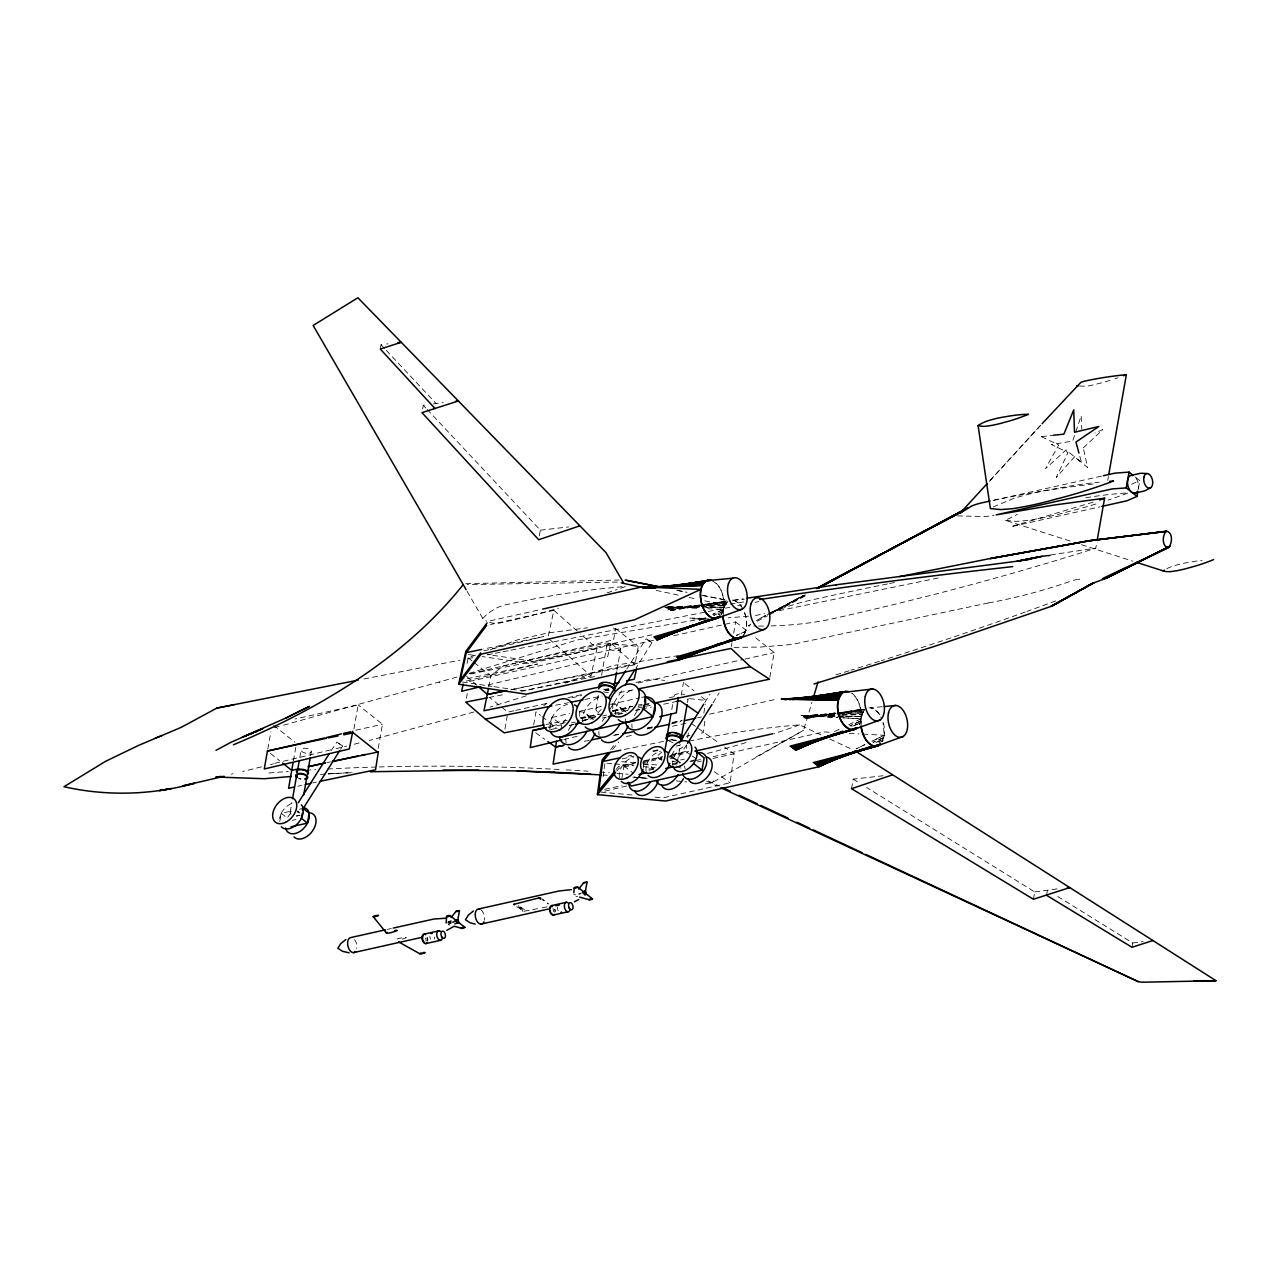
<?xml version="1.0" encoding="UTF-8"?>
<svg xmlns="http://www.w3.org/2000/svg" width="1280" height="1280" viewBox="0 0 1280 1280"><rect width="100%" height="100%" fill="white"/><g stroke="black" fill="none" stroke-linecap="round" stroke-linejoin="round"><path stroke-width="0.75" stroke-dasharray="5 3.75" d="M861.008 726.096C861.792 714.64 861.488 701.12 851.808 693.184A19.568 11.328 77.4 0 1 861.072 711.536L861.04 718.816A19.568 11.328 77.4 0 1 859.248 724.848L862.832 712.784L866.128 708.928M883.328 722.992A19.568 11.328 77.4 0 1 882.48 741.312L878.768 742.704L882.48 741.312L884.272 735.28L882.992 722.416M723.008 616.416C725.136 603.936 724.544 586.416 711.2 580.336M722.208 613.28L718.576 614.736L722.208 613.28A19.568 11.328 77.4 0 0 723.52 609.376L724.032 602.32A19.568 11.328 77.4 0 0 715.808 582.912M426.032 941.136L425.76 937.968M704.832 721.152L703.344 732.656L697.584 733.84M603.104 776.576L603.888 770.752M604.16 768.816L604.96 763.008M690.56 754.816L685.824 751.44L686.608 745.632M687.68 737.872L688.464 732.064M655.104 797.152L662.848 797.888L730.112 782.832L734.08 753.76L724.592 747.04M267.792 749.12L270.832 731.824M279.792 821.536L281.232 813.312A14.896 9.856 -51.5 0 1 292.032 803.344M293.424 760.768L295.792 747.312M290.176 812.208L291.872 802.528M299.808 757.536L301.184 749.728M380.288 349.04L381.04 344.752L383.136 344.48M310.608 755.744L311.296 751.84A5.168 2.464 10 0 0 304.368 748.224A5.168 2.464 10 0 0 303.056 752.304A5.168 2.464 10 0 0 311.296 751.84M353.92 729.072L358.192 704.912L295.12 719.008M422.64 408.976L423.28 405.312L427.04 404.72M378.208 748.4L382.464 724.24L358.192 704.912M467.104 663.536L468.128 657.792L475.536 655.104M466.416 698.352L467.408 692.72M488.736 686.992L490.72 675.776L503.28 665.984L606.176 642.976L638.208 646.432L634.992 664.704L510.592 689.872M504.928 729.072L507.248 715.872M539.36 535.904L540.368 530.176L427.2 409.488M533.664 724.912L535.968 711.792L540.496 715.392M555.712 728.48L549.872 729.776L552.064 717.424A18.64 12.336 -51.5 0 1 567.52 704.384M560.784 730.4L561.712 725.104L552.064 717.424L549.84 723.856L549.872 729.776M601.6 675.152L606.8 645.632M596 708.848L598.384 695.328M634.992 664.704L612.752 644.656L615.616 628.448L611.952 628.064M616.944 670.192L620.768 648.56A7.152 3.392 10 0 0 611.2 643.536A7.152 3.392 10 0 0 609.376 649.184A7.152 3.392 10 0 0 620.768 648.56M621.856 778.304L624.032 765.936L635.456 763.392M671.76 709.584L673.152 701.728M681.216 695.28L683.472 682.464M687.456 702.672L688.16 698.736A7.152 3.392 10 0 1 685.36 700.608M677.36 761.952L680.416 744.56M703.84 713.088L705.424 704.048M731.328 646.528L731.984 642.752M733.664 633.28L735.664 621.904L673.472 635.808M769.808 677.312L774.176 652.56L754.144 636.624M851.52 788.688L853.2 779.152L883.104 775.744M1033.408 899.248L1034.704 891.92L866.624 787.488M771.04 625.904A228.688 108.768 10 0 0 833.616 618.576A3022.864 1437.744 10 0 0 1095.776 548.192L1096.8 542.432M1107.728 480.448L1108.416 476.528M1046.544 895.28L1047.456 890.112M1138.368 488.512L1139.76 480.624L1134.416 476.368A9.12 5.28 77.4 0 1 1137.824 490.416M1131.984 947.28L1132.736 943.008L1055.776 895.264M548.288 635.984L553.872 610.336L490.464 624.528M494.064 686.656L523.728 691.008L590.992 675.968L596.976 648.496L580.624 634.016M705.344 783.856L712.032 782.656L803.584 730.256L811.92 702.4M1075.808 431.76L1081.184 415.808L1081.808 429.456M1074.544 435.504L1072.64 441.12L1051.408 444.544L1068.048 452.464L1056.32 477.408L1074.688 456.672L1087.6 467.584L1083.456 448.608M279.472 818.448L281.232 813.312L292.192 810.848A5.168 2.464 10 0 0 291.104 814.192M721.28 614.896L725.744 603.84L729.36 600.672M743.888 634.912C747.728 627.696 747.232 618.736 743.904 611.408M331.248 750.544L336.816 742.096L342.688 745.952L340.56 749.312M626.752 669.104L646.144 638.784L652.016 642.64L636.08 667.872M609.504 709.936L622.256 689.744M686.464 744.976L676.64 760.16L670.784 756.304L676.096 747.888M704.784 702.464L710.096 694.064M713.024 702.912L719.152 692.864M1041.52 436.672L1053.6 435.216M610.64 749.52L615.472 743.632M612.656 749.44L618.832 741.92M616.08 769.488L618.56 766.496L635.856 762.624M616.768 771.056L619.184 768.112L632.784 765.072M1039.984 425.968L988.592 482.128L1040.72 425.216M713.696 780.976L712.032 782.656A1198.64 570.096 10 0 0 706.32 781.984M1083.296 447.888L1102.8 429.6L1094.96 433.04M543.824 705.68L546.96 703.232M1070.08 541.056L1005.504 520.368L1017.312 514.352M756.272 756.8L803.584 730.256M770.656 613.184L803.984 595.424M770.992 612.72L804.272 595.04M761.04 617.952L769.856 613.28M771.616 612.352L803.344 595.568M767.488 614.592L804.288 595.104M993.28 506.944L1014.496 498.096A421.92 279.248 -51.5 0 1 1057.024 488.432L1063.408 487.216A584.992 387.184 -51.5 0 1 1099.296 482.192M757.104 621.28L767.664 615.728M769.424 614.8L806.352 595.392M884.272 735.28L871.936 741.232L884.272 735.28L860.88 733.984M834.576 731.536L841.632 728.144M848.688 724.752L861.04 718.816L839.568 717.6L861.04 718.816M723.52 609.376L712.768 614.32L723.52 609.376L707.744 608.752M1131.472 484.256L1139.76 480.624M988.464 602.928C1015.632 597.984 1045.424 590.288 1072.72 580.432M852.64 726.112L860.032 723.04L850.992 726.736M875.872 742.592L883.264 739.504L876.032 742.464M490.368 649.712L518.176 639.616L547.808 632.992L587.408 627.776M569.696 725.744L573.408 724.4M582.672 721.024L597.504 715.648M456.992 677.04L281.424 725.776M1093.04 502.16L1011.056 526.704L1099.968 506.832M565.312 683.088L612.768 665.536M526.304 695.824L490.096 707.088M273.504 763.76L270.432 764.704M469.088 673.36L576.672 640.064L699.968 619.296M439.92 682.176L439.072 682.432M231.312 774.192L233.024 773.712M274.848 763.328L334.288 749.04M473.888 711.984L369.248 740.496M261.504 766.848L242.624 771.504M274.272 727.584L279.632 726.224M1073.424 580.352L1077.44 579.44M354.208 744.208L359.84 742.832M663.68 704.208L676.496 701.52M671.488 723.84L680.784 721.568M469.776 673.872L611.36 640.368L607.728 656.512L484.512 685.76M565.184 722.656L548.16 726.784M581.232 718.768L600.8 714.032M612.032 711.296L632.752 706.272M669.296 697.824L674.848 696.48M563.808 739.488L578.784 735.856M336.064 748.608L346.72 746.032M483.824 650.832L543.52 636.56L483.664 649.024M466.272 681.072L537.52 664.032L466.096 678.928M672.096 722.96L681.216 720.784M686.368 736.256L689.904 735.408M622.288 758.896L633.84 756.16M653.088 751.6L658.864 750.224M676.176 746.112L680.032 745.2L676.176 746.016M604.832 791.168L627.92 785.696M1101.472 476.144L991.792 500.672A872.08 414.784 10 0 1 1096.384 483.648M490.192 620.832L540.688 609.536M651.936 634.8L533.472 661.296L487.088 654.48M596.976 648.496L529.712 663.536L482.256 656.56M469.408 681.456L654.032 640.16M355.712 730.224L382.464 724.24M567.952 697.664L581.536 694.624M604.832 689.408L608.72 688.544M635.904 682.464L651.44 678.992L664.624 680.416M513.744 710.8L507.92 712.112L489.424 697.392M515.696 710.368L546.784 703.408M572.048 697.76L581.776 695.584M605.088 690.368L608.976 689.504M638.128 682.992L743.088 659.52M745.024 659.088L774.176 652.56M552.064 717.424L569.584 713.504M579.312 711.328L600.736 706.544M610.464 704.352L639.68 697.824M641.616 697.392L645.52 696.528M612.336 710.768L632.704 706.224M571.456 722.928L575.344 722.064M583.136 720.32L594.816 717.712A18.64 12.336 -51.5 0 1 601.488 709.248M602.608 715.968L606.496 715.088M614.288 713.344L627.92 710.304M637.648 708.128L643.488 706.816M645.44 706.384L655.168 704.208M569.344 725.424L573.248 724.56M602.448 718.032L606.336 717.152M618.032 714.544L623.872 713.232M635.552 710.624L639.44 709.76M297.84 786.24L301.552 785.408M312.688 782.928L316.4 782.096M647.264 728.096L653.088 726.8M672.512 722.448L682.208 720.272M709.408 714.192L777.376 698.992M299.488 809.216L303.136 808.4M626.384 736.56L632.144 735.264M672.496 726.24L685.952 723.232M296.432 816.096L300.08 815.28M292.272 820.32L295.92 819.504M643.536 760.896L662.752 756.608M672.368 754.464L685.824 751.44M643.088 761.68L662.128 757.424M669.76 755.712L688.8 751.456M642.496 762.896L661.904 758.56M669.68 756.816L687.152 752.912M648.928 770.224L654.64 768.944M673.696 764.688L677.504 763.824M690.848 760.848L696.56 759.568M689.84 761.888L693.712 761.024M695.664 760.592L701.488 759.296M713.136 756.688L823.84 731.92L829.696 732.256M697.568 761.92L701.424 761.072M712.944 758.496L734.08 753.76M387.456 929.36L391.28 928.512M755.408 615.536L764.448 613.648M627.888 756.176L631.76 755.36M652.992 750.896L658.784 749.68M604.592 789.328L621.968 785.664M938.176 578L768.192 612.88M637.856 663.152L511.12 689.6M988.272 602.976L791.792 644.496L760.384 647.072L732.08 647.408M614.864 734.832L618.48 734.096M647.328 728.176L653.088 726.992M672.176 739.648L622.528 749.84M326.864 762.656L330.512 761.92M545.952 724.56L567.2 720.352M548.368 727.424L561.712 724.784M612.752 644.656L575.136 653.248L469.84 674.064M488.976 697.504L505.28 694.272M521.088 691.136L594.688 676.576M555.6 705.232L568.432 702.704M584.832 699.456L602.144 696.032M619.44 692.608L634.816 689.552M580.144 717.792L599.008 714.064M613.312 711.248L628.576 708.224M638.128 706.336L641.936 705.584M643.856 705.2L649.568 704.064M581.888 720.784L592.704 718.64M616.944 713.856L624.576 712.352M636.016 710.08L639.84 709.328M641.744 708.96L651.296 707.072M697.568 717.824L701.328 717.072M584.272 741.328L591.68 739.856M613.552 735.536L618.848 734.496M647.152 728.928L652.784 727.808M364.016 678.976L460 660.176M467.824 658.64L473.712 657.488M487.424 654.8L493.312 653.648M495.264 653.264L501.152 652.112M503.104 651.728L508.992 650.576M510.944 650.192L706.352 611.888M708.304 611.504L729.872 607.28M737.712 605.744L741.632 604.976M754.976 602.352L758.8 601.6M518.448 905.696A34.784 13.504 86.8 0 0 520.112 908.56A24.896 9.664 86.8 0 0 521.856 910.928A6.656 2.592 86.8 0 0 522.928 911.504L540.24 908.16M542.16 907.792L547.92 906.672M465.776 583.696L618.976 580.016M726.912 600.896L668.72 610.88L725.456 601.328M836.064 713.44L805.152 718.688L834.368 713.776M838 713.104L863.12 708.848M842.16 712.48L864.16 709.184L837.008 713.12M678.752 655.6L614.576 665.296M733.376 600.32L743.184 598.784M1078.192 579.408L1079.808 579.168M834.784 713.2L804.016 717.872L835.072 713.392M1132.736 943.008L1143.28 941.6M700.416 604.992L725.504 601.248M652.016 642.64L645.888 638.832M342.688 745.952L336.56 742.144M670.784 756.304L676.896 760.112M1034.704 891.92L1057.312 888.864M698.8 605.52L667.6 609.904L698.48 605.28L666.624 609.04L699.632 605.44M700.736 605.248L726.096 601.696L700.304 604.864M540.368 530.176L568.528 526.944M638.256 704.976L642.208 704.448M644.192 704.192L650.128 703.408M834.576 713.04L803.008 717.168L835.888 713.312M433.344 403.824L443.296 402.592M837.824 713.088L864.896 709.92L837.456 712.832M386.752 343.968L387.984 343.824M701.584 605.232L726.832 602.48L665.808 608.304L698.672 605.856M835.488 713.04L802.16 716.56L835.952 713.632M733.088 600.32L744.272 599.264M882.208 706.736L870.416 707.824L875.04 709.648L879.296 714.128L881.744 718.96M837.952 713.456L863.792 711.216A19.568 11.328 77.4 0 0 860.816 723.6M748.448 616.176L728.208 617.84M834.592 713.504L801.488 716.096L835.136 714.272M842.368 712.896L863.792 711.216M706.416 605.28L725.744 603.84L706.208 605.088M328.24 773.872L352.416 772.592M320.448 774.4L326.288 774M328.336 773.856L334.656 773.456M669.056 607.472L698.384 605.6M837.12 714.176L862.832 712.784L836.912 714.032M702.144 619.184L705.872 618.992M834.912 714.112L801.008 715.744L834.48 715.104M334.096 773.488L352.096 772.592M669.136 607.584L698.976 606.432M700.96 606.368L724.832 605.456L701.552 606.176M699.6 606.224L664.672 607.312L698.336 607.312M617.376 582.064L467.184 584.576M842.368 714.96L862.048 714.592L842.272 714.896M834.352 715.024L800.704 715.536L835.984 716.16L800.608 715.456L837.648 717.52M706.256 607.312L724.08 607.312L706.176 607.232M668.272 606.976L700.048 607.072M702.032 607.072L723.888 607.136M698.208 607.2L664.384 607.056L699.824 608.416M705.872 618.88L692.8 618.784L708.736 618.944M689.808 618.08L705.344 618.368M861.248 716.48L800.512 715.392L837.616 717.488M837.936 716.192L861.456 716.608L837.904 716.176M849.184 733.328L858.928 733.872M603.36 775.024L607.296 775.296M1079.456 386.016L1085.248 386.208A19.744 9.392 10 0 0 1090.208 385.584A257.328 122.384 10 0 0 1112.016 379.744M632.864 777.104L638.784 777.6M640.752 777.76L646.672 778.256M637.776 777.472L647.312 778.288M634.096 777.152L640.032 777.664M642 777.84L645.968 778.176M621.664 761.664L635.312 762.944M643.104 763.68L656.768 764.96M606.896 763.184L612.688 763.728M614.624 763.904L633.952 765.728M643.632 766.624L655.232 767.712M600.976 792.08L616.448 793.536M618.368 793.712L633.84 795.168M676.256 780.896L686.768 781.936M957.568 515.904L985.136 516.528A66.128 31.456 10 0 0 994.08 515.328M689.584 698.656L706.064 700.448L700.048 695.648M468.416 654.528L474.336 655.392M462.416 682L492.08 686.368M1005.504 520.368L1016.08 521.376L1027.728 520.48A421.92 279.248 -51.5 0 0 1070.208 511.136L1076.672 509.472A584.992 387.184 -51.5 0 0 1098.864 503.072M676.72 590.288L687.104 592.368M701.904 595.264L727.072 600.224M677.712 590.48L685.488 592.032M702.992 595.504L726.32 600.128M656.224 590.4L679.52 595.392M689.232 597.488L697.008 599.152M704.768 600.816L724.192 604.976A4654.096 2213.6 10 0 1 728.112 604.368M1081.472 544.704L1132.752 561.152M689.136 741.136A1159.92 767.712 -51.5 0 1 799.52 724.88L820.944 734.88M829.872 739.04L851.296 749.04M661.856 752.048A38.256 25.312 -51.5 0 0 656.688 756.816L662.032 759.328M676.32 765.984L681.68 768.496M708.464 780.992L719.264 786.032M706.608 781.088L717.328 786.096M1041.504 436.72L1058.688 445.008L1045.44 468.752L1066.128 449.856L1081.616 462.816L1079.376 454.688M299.248 813.024L297.056 811.824M733.808 600.352L738.4 602.928L742.464 608.016M853.2 779.152L859.92 783.312M297.184 810.864L299.344 812.352A5.168 2.464 10 0 0 297.856 811.488M691.376 723.488L718.272 742.544M692.144 755.936L696.896 759.296M714.288 771.632L730.112 782.832M535.712 732.736L544.864 739.344M735.664 621.904L747.984 631.712M615.616 628.448L638.208 646.432M684.976 683.664L694.016 690.848M619.856 707.072L626.464 712.336A18.64 12.336 -51.5 0 0 612.368 711.616M677.968 760.784L680.64 762.912M586.832 714.464L592.112 718.672M651.216 766.752L653.888 768.896M624.032 765.936L633.68 773.632M468.128 657.792L472.64 661.392M474.144 662.592L490.72 675.776M542 716.592L557.056 728.576M273.712 725.344L294.96 742.256M281.232 813.312L287.312 818.128A14.896 9.856 -51.5 0 1 290.608 813.376M270.48 753.456L279.584 760.72M466.576 676.304L476.992 685.392M553.872 610.336L579.136 632.704M549.376 639.136L590.992 675.968M423.28 405.312L425.888 408.096M381.04 344.752L384.992 348.96M386.304 350.368L436.032 403.488M467.12 591.376L482.784 618.416A38.256 25.312 -51.5 0 0 486.624 621.168M552.944 908.448L553.712 911.584M1117.872 377.808A257.328 122.384 10 0 1 1114.96 378.8M577.488 896.464A5.904 3.904 -51.5 0 1 575.92 896.144M481.04 909.872A7.68 4.448 77.4 0 1 484.368 920.128M554.992 908.976A4.832 2.8 77.4 0 1 555.392 911.44M554.48 909.248A3.872 2.24 77.4 0 1 554.736 912.144M558.208 910.688A3.872 2.24 77.4 0 1 557.584 906.88M522.928 911.504A6.656 2.592 86.8 0 0 522.112 909.472A24.896 9.664 86.8 0 0 520.384 907.072A34.784 13.504 86.8 0 0 519.184 905.712M548.496 903.936A14.224 5.52 86.8 0 0 547.424 902.976A14.224 5.52 86.8 0 0 547.936 904.048M516.688 906.688A24.896 18.192 64.6 0 0 519.488 908.08A34.784 25.424 64.6 0 0 524.608 909.952A34.784 25.424 64.6 0 0 519.744 906.592A24.896 18.192 64.6 0 0 517.904 905.52M542.48 899.984A14.224 10.4 64.6 0 0 544.384 900.56A14.224 10.4 64.6 0 0 542.304 899.024M575.584 894.736A5.904 3.904 -51.5 0 1 573.776 894.448M451.296 923.248A21.584 14.288 -51.5 0 0 450.384 923.52A5.904 3.904 -51.5 0 0 448.32 924.688A5.904 3.904 -51.5 0 0 449.648 924.992M354.56 939.568A7.68 4.448 77.4 0 1 356.768 948.656M427.392 937.504A4.832 2.8 77.4 0 1 427.696 941.12M426.896 937.776A3.872 2.24 77.4 0 1 427.136 940.688M430.624 939.216A3.872 2.24 77.4 0 1 429.92 936.336M434.528 937.104A3.872 2.24 77.4 0 1 434.544 939.024M402.32 939.12A34.784 23.024 -51.5 0 0 406.352 937.568A34.784 23.024 -51.5 0 0 401.344 937.968A24.896 16.48 -51.5 0 0 397.52 938.848A6.656 4.4 -51.5 0 0 395.312 940.048A6.656 4.4 -51.5 0 0 396.736 940.336M447.968 921.888A5.904 2.8 10 0 1 448.528 921.584M449.52 921.264A21.584 10.272 10 0 1 451.28 920.832M447.856 922.272A5.904 2.8 10 0 0 449.968 922.208A21.584 10.272 10 0 0 451.216 922M451.232 922.592A21.584 14.288 -51.5 0 1 447.984 923.264M448.24 921.824A21.584 14.288 -51.5 0 1 448.848 921.632M449.744 921.376A21.584 14.288 -51.5 0 1 451.216 921.088M489.6 622.4A38.256 25.312 -51.5 0 0 501.904 622.64A1159.92 767.712 -51.5 0 0 558.352 608.224M482.784 618.416A38.256 25.312 -51.5 0 1 505.024 604.944A1159.92 767.712 -51.5 0 1 625.616 586.48A1159.92 767.712 -51.5 0 1 615.232 590.144M611.776 591.344A1159.92 767.712 -51.5 0 1 606.592 593.12M1055.744 600.912A4654.096 2213.6 10 0 1 1027.008 611.376M1025.2 612.032A4654.096 2213.6 10 0 1 911.312 651.024M909.44 651.632A4654.096 2213.6 10 0 1 881.296 660.704M879.408 661.296A4654.096 2213.6 10 0 1 851.024 670.192M849.12 670.784A4654.096 2213.6 10 0 1 833.888 675.472M268.928 772.992A1198.64 570.096 10 0 1 288.336 771.472M305.936 770.272A1198.64 570.096 10 0 1 315.76 769.664M327.6 769.008A1198.64 570.096 10 0 1 375.424 767.056M379.232 766.944A1198.64 570.096 10 0 1 560.288 769.552M566.224 769.872A1198.64 570.096 10 0 1 588.064 771.232M599.904 772.032A1198.64 570.096 10 0 1 609.36 772.736M616.944 773.312A1198.64 570.096 10 0 1 628.32 774.24M730.08 604.064A4654.096 2213.6 10 0 1 743.856 601.936M673.056 742.496A7.152 3.392 10 0 1 668.432 740.512M676.544 740.656A8.224 3.904 10 0 1 670.4 739.36M675.936 740.192A7.152 3.392 10 0 1 670.592 739.072M668.672 756.928A7.152 3.392 10 0 1 677.232 760.592A7.152 3.392 10 0 1 672.064 764.064M674.192 695.824A7.152 3.392 10 0 1 684.816 694.832M643.408 762.736A15.104 10 -51.5 0 1 643.44 767.536M619.456 777.712A15.104 10 -51.5 0 1 633.744 757.136M672.96 765.744A15.104 10 -51.5 0 1 685.664 745.632M646.208 771.728A15.104 10 -51.5 0 1 660.496 751.152M643.392 764.832A15.104 10 -51.5 0 1 652.656 769.056M648.752 769.088A15.104 10 -51.5 0 1 653.168 769.056M670.144 758.848A15.104 10 -51.5 0 1 679.408 763.072M684.128 766.08A15.104 10 -51.5 0 1 685.168 768.704M672.304 764.24A15.104 10 -51.5 0 1 679.92 763.072M299.6 815.152A5.168 2.464 10 0 1 296.448 815.856M300.944 778.816A5.168 2.464 10 0 1 299.072 778.24M300.8 779.264A6.16 2.928 10 0 1 298.576 778.576M579.072 711.776A18.64 12.336 -51.5 0 1 589.12 718.976M562.576 723.552A18.64 12.336 -51.5 0 1 565.856 719.152M566.144 742.72A18.64 12.336 -51.5 0 1 565.856 738.864M568.32 730.368A18.64 12.336 -51.5 0 1 572.464 724.4M580.832 718.288A18.64 12.336 -51.5 0 1 593.424 719.712M625.6 722.704A18.64 12.336 -51.5 0 1 625.312 718.832M627.776 710.336A18.64 12.336 -51.5 0 1 631.904 704.384M632.192 727.952A18.64 12.336 -51.5 0 1 631.92 724.096M634.384 715.584A18.64 12.336 -51.5 0 1 638.512 709.632M612.096 704.4A18.64 12.336 -51.5 0 1 622.144 711.6M599.168 735.344A18.64 12.336 -51.5 0 1 598.88 731.472M602.208 721.424A18.64 12.336 -51.5 0 1 605.488 717.024M579.456 711.296A18.64 12.336 -51.5 0 1 579.504 717.216M615.936 715.008A18.64 12.336 -51.5 0 1 633.568 689.616M612.48 703.904A18.64 12.336 -51.5 0 1 612.528 709.84M582.912 722.4A18.64 12.336 -51.5 0 1 600.544 697.008M608.416 692.624A7.152 3.392 10 0 1 603.072 691.504M609.152 690.464A8.224 3.904 10 0 1 603.008 689.184M608.544 690.016A7.152 3.392 10 0 1 603.2 688.896M597.296 711.584A7.152 3.392 10 0 1 601.28 706.736M672.08 761.632A38.256 25.312 -51.5 0 0 675.824 761.04A1159.92 767.712 -51.5 0 0 684.336 759.088M661.984 760.256A38.256 25.312 -51.5 0 1 656.688 756.816M799.52 724.88A1159.92 767.712 -51.5 0 1 773.6 733.84M746.016 742.576A1159.92 767.712 -51.5 0 1 706.528 753.632M868.912 707.856A19.568 11.328 77.4 0 1 880.528 716.096M723.152 611.6A19.568 11.328 77.4 0 1 728.032 601.424M732.272 600.128A19.568 11.328 77.4 0 1 741.216 606.08M744.544 612.416A19.568 11.328 77.4 0 1 744.816 633.296M1166.8 568.704A35.536 23.52 -51.5 0 1 1173.12 566.08A140.016 92.672 -51.5 0 1 1190.592 562.08L1193.216 561.6A195.44 129.36 -51.5 0 1 1202.08 560.352M1085.776 497.744A584.992 387.184 -51.5 0 1 1128.416 492.864A584.992 387.184 -51.5 0 1 1108.112 500.08M750.96 624.048A228.688 108.768 10 0 0 748.32 625.888A228.688 108.768 10 0 0 755.968 626.032M756.576 620.496A228.688 108.768 10 0 1 765.744 615.52M772.336 612.432A228.688 108.768 10 0 1 810.56 600.224A3022.864 1437.744 10 0 1 887.632 583.904M763.552 626.048A228.688 108.768 10 0 1 757.872 626.048M889.568 583.504A3022.864 1437.744 10 0 1 895.424 582.352M1050.544 554.976A3022.864 1437.744 10 0 1 1095.776 548.192M805.68 594.912L775.776 610.976L805.648 594.944M864.88 744.64L856.08 748.88L864.864 744.608M705.6 617.632L698.432 620.944L705.568 617.616M860.624 721.024L849.808 725.888L860.624 721.024M883.856 737.488L873.04 742.352L883.856 737.488M722.96 611.424L713.808 615.376L722.96 611.424M745.568 631.44L736.416 635.392L745.568 631.44"/><path stroke-width="1.5" d="M446.176 922.976L446.576 916.464A1.648 1.088 -51.5 0 1 447.328 915.888A4.56 3.008 -51.5 0 1 448.576 915.6A6.72 4.448 -51.5 0 1 450.16 915.68L456.464 920.672A1.824 1.056 77.4 0 0 457.824 923.328A1.824 1.056 77.4 0 0 458.304 920.592A1.824 1.056 77.4 0 0 456.464 920.672A30.272 20.032 -51.5 0 0 455.312 920.656M573.872 892.816L574.176 887.936A1.648 1.088 -51.5 0 1 574.928 887.344A4.56 3.008 -51.5 0 1 576.16 887.072A6.72 4.448 -51.5 0 1 577.76 887.136L584.048 892.144A1.824 1.056 77.4 0 0 585.424 894.8A1.824 1.056 77.4 0 0 585.904 892.048A1.824 1.056 77.4 0 0 584.048 892.144A30.272 20.032 -51.5 0 0 582.896 892.128M678.304 697.488L676.304 712.816L659.696 716.72M836.688 758.224L819.072 766.736L665.648 801.04L597.392 794.64L602.16 759.84L608.208 752.464M610.192 752.448L602.784 761.472L598.8 790.544L614.848 770.992M544.288 727.712L532.672 730.528L530.224 747.616L562.016 739.92M556.544 741.28L553.088 764.128L620.784 750.208M378.384 751.664L375.52 769.84L348.096 775.472M293.088 762.688L288.576 788.304L294.144 787.072M292.56 798.656L296.656 775.408M299.12 761.456L297.408 771.216A5.168 2.464 10 0 0 297.488 772.192M303.696 794.96L306.768 777.52M307.504 773.328L310.256 757.696M302.272 813.344L301.408 818.288A14.896 9.856 -51.5 0 1 281.328 826.8M285.568 828.016A14.896 9.856 -51.5 0 0 295.104 833.536A14.896 9.856 -51.5 0 0 307.472 823.12L309.216 813.232A14.896 9.856 -51.5 0 0 304.032 807.68M598.864 687.152L483.968 710.752L488.4 688.864M456.8 920.368A30.272 14.4 10 0 0 457.808 919.952L459.456 910.656A6.72 3.2 10 0 0 457.488 910.784A4.56 2.16 10 0 0 456.256 911.072L451.104 917.616M614.176 685.936L616.608 672.16M584.4 891.84A30.272 14.4 10 0 0 585.408 891.408L587.04 882.112A6.72 3.2 10 0 0 585.088 882.256A4.56 2.16 10 0 0 583.856 882.544L578.704 889.088M643.952 705.344L643.344 708.88A18.64 12.336 -51.5 0 1 618.224 719.536M644.576 701.824L645.52 696.528A18.64 12.336 -51.5 0 0 639.04 689.568M586.944 731.344A18.64 12.336 -51.5 0 1 571.472 744.368A18.64 12.336 -51.5 0 1 559.536 737.472L652.992 716.576L655.168 704.208L645.52 696.528L645.552 702.448L643.344 708.88L652.992 716.576A18.64 12.336 -51.5 0 1 637.536 729.6A18.64 12.336 -51.5 0 1 625.6 722.704M671.072 713.52L667.264 735.168A7.152 3.392 10 0 0 667.376 736.528M664.752 751.296L667.136 737.776M681.568 736.112L687.12 704.64M627.376 782.688L631.504 785.984L702 770.224L704.176 757.856L695.904 751.28M1097.136 540.496L1104.592 498.208L1054.016 505.056L996.192 514.864L1112.144 488.928L1126.272 487.904L1136.976 496.416L1127.024 500.768L1101.904 506.4M1108.752 474.576L1126.368 374.672A257.328 122.384 10 0 0 1084.656 381.168A19.744 9.392 10 0 0 1080.672 382.56L1042.064 423.76M1126.272 487.904L1129.056 472.112L1114.928 473.136L1103.392 475.712M1136.976 496.416L1137.808 491.68M324.384 738.016L267.44 751.04L264.272 768.976L349.328 748.976L352.784 731.28M463.168 684.064L461.648 691.296L480.736 686.672M721.28 642.864L679.728 659.872L526.304 694.192L458.672 684.24L465.84 651.344L487.072 622.848M486.624 625.376L466.304 652.656L460.304 680.128L480.624 652.864M636.64 668.528L634.224 679.28L626.544 680.864M813.584 696.832L818.032 681.968M291.04 826.784L307.472 823.12L309.232 817.968L309.216 813.232L303.136 808.4A14.896 9.856 -51.5 0 0 301.312 804.8M652.992 716.576L655.216 710.128L655.168 704.208A18.64 12.336 -51.5 0 0 645.136 697.008M455.872 911.456L456.832 911.52A4.56 2.16 10 0 0 458.08 911.248A6.72 3.2 10 0 0 459.44 910.64M298.304 802.704L329.12 753.92M302.32 809.888L339.504 750.992M608.704 697.712L625.696 670.784M625.456 684.704L635.008 669.552M679.28 742.848L703.712 704.16M687.536 743.296L711.968 704.608M458.672 684.24L481.088 654.16L634.512 619.84L700.912 589.36L703.152 583.824L706.752 580.656L732.848 578.208M597.392 794.64L615.552 772.528M960.256 512.992L987.072 483.728M960.368 512.976L971.84 505.936A66.128 31.456 10 0 1 981.872 502.832L990.128 501.04M345.84 939.552L340.72 943.68L337.84 948.304L342.576 951.312L349.072 952.8M473.44 911.008L468.304 915.152L465.44 919.76L470.16 922.784L475.184 924.096M453.264 926.752L446.816 930.336M578.768 899.504L574.416 901.792M216.016 750.336L230.784 742.4L286.272 717.84M817.984 588.304L967.52 507.984M817.936 588.336L965.536 509.12L818.048 587.872M963.68 510.32L816.544 588.512L961.952 511.616L817.44 588.096M1150.496 487.888L1144.88 490.832L1134.48 493.232M308.832 706.608L285.68 718.144L309.488 706.336M358.176 680.128L216.88 708.064L181.312 727.296L138.32 745.52L105.6 761.312L64 786.72C106.944 796.432 151.968 795.072 194.368 783.328L182.848 785.888L224.16 776.24M813.392 741.712L795.744 750.192L822.784 738.032M1102.528 578.544L1168.8 547.296C1172.288 543.264 1173.12 532.56 1166.608 531.216L1089.968 540.688L992.432 558.064L899.568 576.608M657.216 639.952L678.72 630.032M818.976 766.656L849.616 752.88M817.168 740.336L795.44 749.984L834.192 733.824M845.84 754.384L818.672 766.448L853.728 751.824M243.04 736.896L262.656 728.64L242.128 737.28M1166.608 531.216C1161.968 534.224 1161.744 548.048 1168.8 547.296L1104.352 578.64L1169.28 546.864L1105.984 578.352L1092.656 583.264L1051.392 606.304L934.56 646.352L814.08 683.968M657.12 639.856L682.72 628.8M682.672 628.752L657.024 639.776L693.232 625.056L656.736 639.52L708.384 619.824M827.488 736.336L794.96 749.632L842.72 731.216M848.912 753.552L818.192 766.112L862.272 749.104M717.536 644.224L679.344 659.536L732.832 639.136M155.248 738.144L161.936 735.6M245.856 735.68L252.896 733.088M838.832 732.496L794.288 749.168L843.232 731.76M854.64 751.728L817.52 765.632L870.224 746.896M704.56 621.12L656.256 639.104L720.208 616.256A19.568 11.328 77.4 0 1 701.36 602.688A19.568 11.328 77.4 0 1 711.2 580.336L664.304 587.008M732.752 639.056L678.864 659.12L740.944 636.944L678.208 658.528L741.6 637.328A19.568 11.328 77.4 0 1 723.008 616.416C723.904 624.992 727.2 634.896 735.84 638.4L740.272 638.08L764.512 629.28M1099.68 500L1104.592 498.208M741.92 609.264L717.68 618.064L654.784 637.792L719.008 617.312L655.6 638.528L720.208 616.256M880.016 720L855.952 728.704L792.448 747.856L857.184 727.712A19.568 11.328 77.4 0 1 838.448 713.408A19.568 11.328 77.4 0 1 848.72 691.648M903.232 736.464L879.184 745.184L815.664 764.32L880.416 744.176A19.568 11.328 77.4 0 1 861.008 726.096C862.384 734.24 866 744.08 874.896 746.272L879.184 745.184L814.528 763.504L877.84 745.872L813.264 762.608M579.52 525.952L538.688 539.728L421.984 412.64L458.368 400.976L455.776 401.264M892.352 774.928L851.52 788.688L1033.408 899.248L1069.776 887.6L1067.2 887.888M843.472 731.472L793.44 748.56L857.184 727.712M870.4 746.672L816.672 765.024L880.416 744.176M1152.928 940.544L1131.984 947.28L1046.544 895.28M741.6 637.328L677.392 657.808L740.272 638.08L676.416 656.944M255.072 732.432L256.144 732.096M653.808 636.928L717.68 618.064L713.232 618.384C702.528 613.648 699.312 600.048 700.912 589.36L641.68 586.96L542.64 609.104M1029.824 559.152L1026.816 560.032M1038.928 556.88L1017.04 561.232L1042.352 556.256L1031.168 558.768M790.032 746.144L854.608 729.408L791.296 747.04L855.952 728.704L851.664 729.808C837.728 725.104 832.816 702.976 842.896 692.464L872.736 688.992M514.32 904.848A6.656 4.864 64.6 0 1 513.888 904.336L539.184 897.84A2.864 2.096 64.6 0 1 540.24 897.936A10.064 7.36 64.6 0 1 540.848 898.192M655.072 702.896L769.472 679.216L750.336 666.704L730.992 648.432L667.216 661.728M669.632 724.304L654.656 727.44M684.496 720.656L695.696 718.192M326.224 737.6L341.392 733.92M613.552 683.76L618.976 682.464M343.296 733.472L350.88 731.728M1131.552 475.296L1140.608 473.264L1147.008 473.536M978.08 425.568A35.536 23.52 -51.5 0 0 987.12 426.096A140.016 92.672 -51.5 0 0 1004.56 422.304L1007.216 421.6A195.44 129.36 -51.5 0 0 1028.576 414.272A195.44 129.36 -51.5 0 0 1008.16 416.272L1005.552 416.736A140.016 92.672 -51.5 0 0 988.08 420.736A35.536 23.52 -51.5 0 0 978.08 425.536L990.4 508.576L1000.976 509.584L1012.624 508.688A421.92 279.248 -51.5 0 0 1055.104 499.344L1061.568 497.696A584.992 387.184 -51.5 0 0 1113.312 481.088L1113.536 481.04M267.44 751.04L326.432 738.256M298.816 768.784L291.728 770.368L282.624 763.12M575.184 724.128L581.024 722.816M608.288 716.72L614.128 715.408M305.264 784.576L310.832 783.328M694.928 751.168L772.608 733.808M638.992 774.464L646.624 772.768M665.664 768.496L673.296 766.8M385.536 929.792L351.024 937.504A7.68 4.448 77.4 0 0 348.24 947.248A7.68 4.448 77.4 0 0 355.584 951.504M393.2 928.08L433.984 919.008L446.336 918.192M478.624 908.976L559.136 890.976L571.456 889.6M424.08 934.128L438.896 930.816M551.68 905.584L566.496 902.272M555.536 905.696L559.248 904.864M353.504 952.64L422.512 937.2M481.104 924.096L548.192 909.088M425.648 943.632L440.448 940.32M553.232 915.088L568.048 911.776M343.744 734.832L353.264 732.784L377.552 752.112L332.336 761.552M602.784 761.472L620.16 757.808M466.304 652.656L481.744 649.424M325.136 762.976L308.08 766.72L325.04 763.024M332.56 761.424L358.16 755.936M320.112 781.296L348.08 775.472M478.48 686.688L487.424 694.464L506.4 690.56M361.696 755.2L365.248 754.48M547.904 741.536L555.52 747.04L563.856 745.328M487.168 697.856L465.76 702.112L485.328 719.136L551.872 705.968M1035.808 557.6L1018.032 561.184L1035.216 557.712M506.752 690.64L487.424 694.464M328.352 737.872L337.968 735.968M570.256 702.336L583.008 699.808M638.672 688.8L750.336 666.704M544.112 724.928L504.256 732.848L485.328 719.136M676.496 701.52L680.24 700.784L698.272 713.296M532.672 730.528L546.624 727.776M555.52 747.04L563.664 745.424M591.68 739.856L601.008 738.016M634 731.52L622.64 733.76M234.032 704.8L216.88 708.064M669.392 586.88L673.264 586.208M677.152 585.552L708.176 580.224M808.976 697.632L805.104 698.288L809.184 697.648M812.832 696.976L845.68 691.392M669.584 586.912L673.504 586.256M677.408 585.6L706.752 580.656M813.088 696.992L844.24 691.76L801.936 698.192M1043.104 556.224L1047.488 555.6M747.104 598.176L836.528 584.752M792.32 699.648L796.16 699.072M221.44 776.384L215.888 777.024L264.352 778.72L291.312 776.464M802.128 698.336L842.896 692.464L789.648 699.408M835.856 584.848L1017.536 561.136M666.448 586.88L672.288 586.064M676.192 585.504L705.44 581.408L661.856 586.816M651.952 588.048L655.904 587.552M789.456 699.568L797.184 698.656M801.056 698.208L808.784 697.296M812.656 696.848L841.664 693.456L784.816 699.472M397.648 342.688L401.232 342.304L380.288 349.04L435.12 408.656M1053.6 435.216L1063.888 434.16L1073.728 409.872L1074.496 432.272L1098.88 426.48L1075.952 442.048L1078.928 453.056M651.792 588.176L655.68 587.76M663.44 586.912L704.224 582.48L645.168 588.112L656.736 587.28M884.176 706.544L895.952 705.456M784.896 699.584L796.832 698.544M800.8 698.208L840.56 694.752L784.096 699.168M1048.304 555.632L1050.064 555.488M662.544 586.848L676.08 585.84M679.936 585.552L703.152 583.824L642.544 587.712L656.464 587.184M784.192 699.296L800.032 698.448M803.984 698.24L839.6 696.32L783.76 698.992M664.432 586.88L702.224 585.44L642.064 587.296M370.176 771.744L478.672 770.16M584.32 882.992L583.472 882.912M854.864 750.72L1216 980.704L1141.536 982.24L1137.616 981.408M783.68 699.168L838.816 698.128L781.44 699.008L838.224 700.144L781.392 699.136M1194.16 980.736L1216 980.704M443.008 770.08L516.304 770.912L601.392 774.88M517.248 770.88L554.32 772.256M553.28 772.208L590.432 774.096M1076.944 385.728L1078.208 385.888M626.384 580.352L659.68 586.944M625.2 580.064L660.208 587.008M621.264 582.896L646.512 588.32M579.632 897.152L588.912 899.664A1.648 1.088 -51.5 0 0 589.504 899.952A4.56 3.008 -51.5 0 0 590.752 899.664A6.72 4.448 -51.5 0 0 592.496 898.864L586.192 893.856A30.272 20.032 -51.5 0 0 585.632 893.84M453.888 926.192L461.312 928.192A1.648 1.088 -51.5 0 0 461.92 928.48A4.56 3.008 -51.5 0 0 463.152 928.208A6.72 4.448 -51.5 0 0 464.896 927.392L458.608 922.384A30.272 20.032 -51.5 0 0 457.456 922.368M1136.544 562.368L1163.136 570.88A35.536 23.52 -51.5 0 1 1164.336 570.112M720.944 787.776L1138.192 981.664M722.88 787.712L730.096 791.088M739.136 795.296L757.2 803.728M760.816 805.424L787.904 818.064M796.944 822.288L809.584 828.192M813.2 829.872L861.968 852.64M865.584 854.32L1136.56 980.8M398.576 941.872L419.808 953.744A2.864 1.904 -51.5 0 0 420.752 953.936A10.064 6.672 -51.5 0 0 422.592 953.536A14.224 9.424 -51.5 0 0 425.152 952.544A14.224 9.424 -51.5 0 0 423.024 952.624M1129.056 472.112L1133.072 475.296M693.728 763.632L702 770.224M307.472 823.12L301.408 818.288L303.168 813.152L303.136 808.4M373.184 916.624A2.864 1.904 -51.5 0 0 374.112 916.816A10.064 6.672 -51.5 0 0 375.968 916.416A14.224 9.424 -51.5 0 0 378.528 915.424A14.224 9.424 -51.5 0 0 376.112 915.552A10.064 6.672 -51.5 0 0 374.256 915.984A2.864 1.904 -51.5 0 0 373.184 916.624L386.288 932.864A6.656 4.4 -51.5 0 0 388.24 933.12A24.896 16.48 -51.5 0 0 392.064 932.288A34.784 23.024 -51.5 0 0 397.328 930.4A34.784 23.024 -51.5 0 0 394.832 930.464M623.648 583.088L606.048 552.688L357.888 297.76L313.136 325.456L466.144 589.696M1126.368 374.672A257.328 122.384 10 0 1 1123.584 375.744M588.928 899.664A1.648 1.088 -51.5 0 1 589.472 899.184M590.912 898.8A6.72 4.448 -51.5 0 1 592.496 898.864M586.192 893.84A30.272 20.032 -51.5 0 1 584.32 894.656M584.048 892.144A30.272 20.032 -51.5 0 1 582.176 892.96M580.304 893.616A30.272 20.032 -51.5 0 1 579.136 893.968M584 891.52A30.272 14.4 10 0 1 585.408 891.408M482.224 923.792A7.68 4.448 77.4 0 1 475.36 916.752A7.68 4.448 77.4 0 1 479.824 909.184M483.904 921.728A7.68 4.448 77.4 0 1 483.184 922.976M570.096 909.28A4.832 2.8 77.4 0 1 566.528 911.216A4.832 2.8 77.4 0 1 564.432 904.768A4.832 2.8 77.4 0 1 568 902.848M554.544 914.384A4.832 2.8 77.4 0 1 549.76 911.104A4.832 2.8 77.4 0 1 552.448 905.712M551.872 913.696A3.872 2.24 77.4 0 1 551.296 913.12M550.432 911.44A3.872 2.24 77.4 0 1 550.192 910.448M550.192 908.528A3.872 2.24 77.4 0 1 550.416 907.728M551.28 906.688A3.872 2.24 77.4 0 1 552.448 906.624M558.192 905.44A3.872 2.24 77.4 0 1 558.672 905.024M561.536 911.936A3.872 2.24 77.4 0 1 561.056 912.336M587.04 882.112A6.72 3.2 10 0 1 585.68 882.72M539.184 897.84A2.864 2.096 64.6 0 0 540.096 898.784A10.064 7.36 64.6 0 0 540.832 899.232M513.888 904.336A6.656 4.864 64.6 0 1 514.416 904.32M574.192 887.92A1.648 1.088 -51.5 0 0 574.768 888.208A4.56 3.008 -51.5 0 0 576.016 887.936A6.72 4.448 -51.5 0 0 577.76 887.136M461.328 928.208A1.648 1.088 -51.5 0 1 462.064 927.616A4.56 3.008 -51.5 0 1 463.312 927.328A6.72 4.448 -51.5 0 1 464.896 927.408M458.608 922.384A30.272 20.032 -51.5 0 1 457.344 922.944M456.096 923.44A30.272 20.032 -51.5 0 1 454.848 923.856M456.464 920.672A30.272 20.032 -51.5 0 1 452.704 922.16M456.416 920.064A30.272 14.4 10 0 1 457.808 919.952M442.512 937.824A4.832 2.8 77.4 0 1 438.928 939.744A4.832 2.8 77.4 0 1 436.832 933.312A4.832 2.8 77.4 0 1 440.416 931.376M426.944 942.912A4.832 2.8 77.4 0 1 422.048 939.008A4.832 2.8 77.4 0 1 425.6 934.688M424.272 942.224A3.872 2.24 77.4 0 1 423.696 941.648M423.216 940.88A3.872 2.24 77.4 0 1 423.184 935.632M431.072 933.568A3.872 2.24 77.4 0 1 432.256 933.504M419.824 953.744A2.864 1.904 -51.5 0 1 420.896 953.088A10.064 6.672 -51.5 0 1 421.36 952.944M386.288 932.864A6.656 4.4 -51.5 0 1 387.104 932.32M446.592 916.464A1.648 1.088 -51.5 0 0 447.184 916.752A4.56 3.008 -51.5 0 0 448.416 916.48A6.72 4.448 -51.5 0 0 450.16 915.664M463.216 584.624A1198.64 570.096 10 0 1 233.44 744.768M759.616 599.552A4654.096 2213.6 10 0 1 1012.688 566.624M666.704 736.432A8.224 3.904 10 0 1 674.224 732.544A8.224 3.904 10 0 1 682.624 738.224M667.584 740.704A8.224 3.904 10 0 1 670.672 735.184A8.224 3.904 10 0 1 682 739.36M668.192 734.032A7.152 3.392 10 0 1 670.048 733.296M675.296 733.376A7.152 3.392 10 0 1 677.888 734.176M679.92 735.36A7.152 3.392 10 0 1 681.088 736.736M667.264 739.136A7.152 3.392 10 0 1 672.416 735.664A7.152 3.392 10 0 1 680.976 739.344M643.04 769.264A15.104 10 -51.5 0 1 633.12 781.744A15.104 10 -51.5 0 1 621.312 781.376M638.16 757.104A15.104 10 -51.5 0 1 641.552 759.072M695.056 747.104A15.104 10 -51.5 0 1 690.416 767.008A15.104 10 -51.5 0 1 673.376 767.12M669.792 763.28A15.104 10 -51.5 0 1 659.872 775.76A15.104 10 -51.5 0 1 648.064 775.392M664.912 751.12A15.104 10 -51.5 0 1 668.304 753.088M650.352 782.112A15.104 10 -51.5 0 1 636.48 791.264A15.104 10 -51.5 0 1 628.88 782.272M658.048 781.2A15.104 10 -51.5 0 1 646.528 794.48A15.104 10 -51.5 0 1 634.88 791.024M696.896 752.864A15.104 10 -51.5 0 1 706.8 761.568A15.104 10 -51.5 0 1 695.472 777.888A15.104 10 -51.5 0 1 682.624 773.424M706.672 757.088A15.104 10 -51.5 0 1 707.456 776.816A15.104 10 -51.5 0 1 688.384 779.056M678.064 774.448A15.104 10 -51.5 0 1 666.32 784.8A15.104 10 -51.5 0 1 656.288 780.784M683.408 778.704A15.104 10 -51.5 0 1 671.664 789.056A15.104 10 -51.5 0 1 661.632 785.04M310.624 812.944A14.896 9.856 -51.5 0 1 312.576 830.848A14.896 9.856 -51.5 0 1 294 836.88M297.6 777.376A5.168 2.464 10 0 1 298.688 774.048A5.168 2.464 10 0 1 305.824 775.536A5.168 2.464 10 0 1 304.752 778.88M299.424 769.856A5.168 2.464 10 0 1 307.408 772.352M296.816 777.552A6.16 2.928 10 0 1 298.112 773.584A6.16 2.928 10 0 1 306.608 775.376A6.16 2.928 10 0 1 305.328 779.328M296.544 772.176A6.16 2.928 10 0 1 303.36 769.472A6.16 2.928 10 0 1 307.664 774.512M594.912 733.376A18.64 12.336 -51.5 0 1 582.512 747.968A18.64 12.336 -51.5 0 1 568.432 747.248M655.296 702.512A18.64 12.336 -51.5 0 1 657.728 724.928A18.64 12.336 -51.5 0 1 634.496 732.48M619.968 723.952A18.64 12.336 -51.5 0 1 604.512 736.992A18.64 12.336 -51.5 0 1 592.56 730.08M627.952 726A18.64 12.336 -51.5 0 1 615.536 740.592A18.64 12.336 -51.5 0 1 601.456 739.856M578.656 720.432A18.64 12.336 -51.5 0 1 564.272 735.936A18.64 12.336 -51.5 0 1 550.4 731.472M574.544 704.896A18.64 12.336 -51.5 0 1 577.168 706.768M611.68 713.056A18.64 12.336 -51.5 0 1 599.28 727.648A18.64 12.336 -51.5 0 1 585.2 726.912M606 696.96A18.64 12.336 -51.5 0 1 610.192 699.392M599.312 686.24A8.224 3.904 10 0 1 606.816 682.368A8.224 3.904 10 0 1 615.232 688.048M598.848 688.928A8.224 3.904 10 0 1 606.352 685.056A8.224 3.904 10 0 1 614.752 690.736M600.8 683.84A7.152 3.392 10 0 1 602.656 683.104M599.744 687.584A7.152 3.392 10 0 1 607.776 685.792A7.152 3.392 10 0 1 613.712 690.512M743.888 634.912A19.568 11.328 77.4 0 1 742.816 636.272M1163.12 570.896A35.536 23.52 -51.5 0 0 1172.176 571.44A140.016 92.672 -51.5 0 0 1189.616 567.632L1192.272 566.928A195.44 129.36 -51.5 0 0 1213.616 559.6M1109.824 481.312A584.992 387.184 -51.5 0 1 1113.312 481.072M1136.96 491.904A9.12 5.28 77.4 0 1 1127.92 485.696A9.12 5.28 77.4 0 1 1132.976 475.536M1092.784 583.2L1051.392 606.304L1094.128 582.608L1050.896 606.4L1092.816 583.216M1169.728 546.288L1105.984 578.352L1169.728 546.288M1089.968 540.688L990.272 558.608L1088.352 540.864L1166.096 531.424L1089.968 540.688M171.104 788.592L159.632 790.576L171.104 788.592M569.232 908.144L568.864 907.28A3.696 2.144 77.4 0 1 570.592 902.64A3.696 2.144 77.4 0 1 572.912 908.24A3.696 2.144 77.4 0 1 569.232 908.144M441.632 936.688L441.264 935.808A3.696 2.144 77.4 0 1 442.992 931.168A3.696 2.144 77.4 0 1 445.312 936.768A3.696 2.144 77.4 0 1 441.632 936.688M626.96 777.904A15.104 10 -51.5 0 0 636.208 754.816A15.104 10 -51.5 0 0 615.072 765.168A15.104 10 -51.5 0 0 626.96 777.904M680.464 765.936A15.104 10 -51.5 0 0 689.712 742.848A15.104 10 -51.5 0 0 668.592 753.216A15.104 10 -51.5 0 0 680.464 765.936M653.712 771.92A15.104 10 -51.5 0 0 662.96 748.832A15.104 10 -51.5 0 0 641.824 759.184A15.104 10 -51.5 0 0 653.712 771.92M285.584 822.32A14.896 9.856 -51.5 0 0 294.704 799.536A14.896 9.856 -51.5 0 0 273.856 809.76A14.896 9.856 -51.5 0 0 285.584 822.32M559.152 730.032A18.64 12.336 -51.5 0 0 570.56 701.52A18.64 12.336 -51.5 0 0 544.48 714.304A18.64 12.336 -51.5 0 0 559.152 730.032M625.216 715.248A18.64 12.336 -51.5 0 0 636.624 686.752A18.64 12.336 -51.5 0 0 610.528 699.536A18.64 12.336 -51.5 0 0 625.216 715.248M592.176 722.64A18.64 12.336 -51.5 0 0 603.6 694.128A18.64 12.336 -51.5 0 0 577.504 706.912A18.64 12.336 -51.5 0 0 592.176 722.64M888.528 712.768A16.24 9.408 77.4 0 0 899.68 737.376A16.24 9.408 77.4 0 0 905.264 714.128A16.24 9.408 77.4 0 0 888.528 712.768M865.296 696.288A16.24 9.408 77.4 0 0 876.448 720.912A16.24 9.408 77.4 0 0 882.032 697.664A16.24 9.408 77.4 0 0 865.296 696.288M728.464 583.712A16.24 9.408 77.4 0 0 738.224 609.52A16.24 9.408 77.4 0 0 745.456 587.968A16.24 9.408 77.4 0 0 728.464 583.712M751.072 603.728A16.24 9.408 77.4 0 0 760.832 629.536A16.24 9.408 77.4 0 0 768.064 607.968A16.24 9.408 77.4 0 0 751.072 603.728M1143.84 477.376A7.456 4.32 77.4 0 0 1149.408 488.208A7.456 4.32 77.4 0 0 1151.392 477.008A7.456 4.32 77.4 0 0 1143.84 477.376"/></g></svg>
